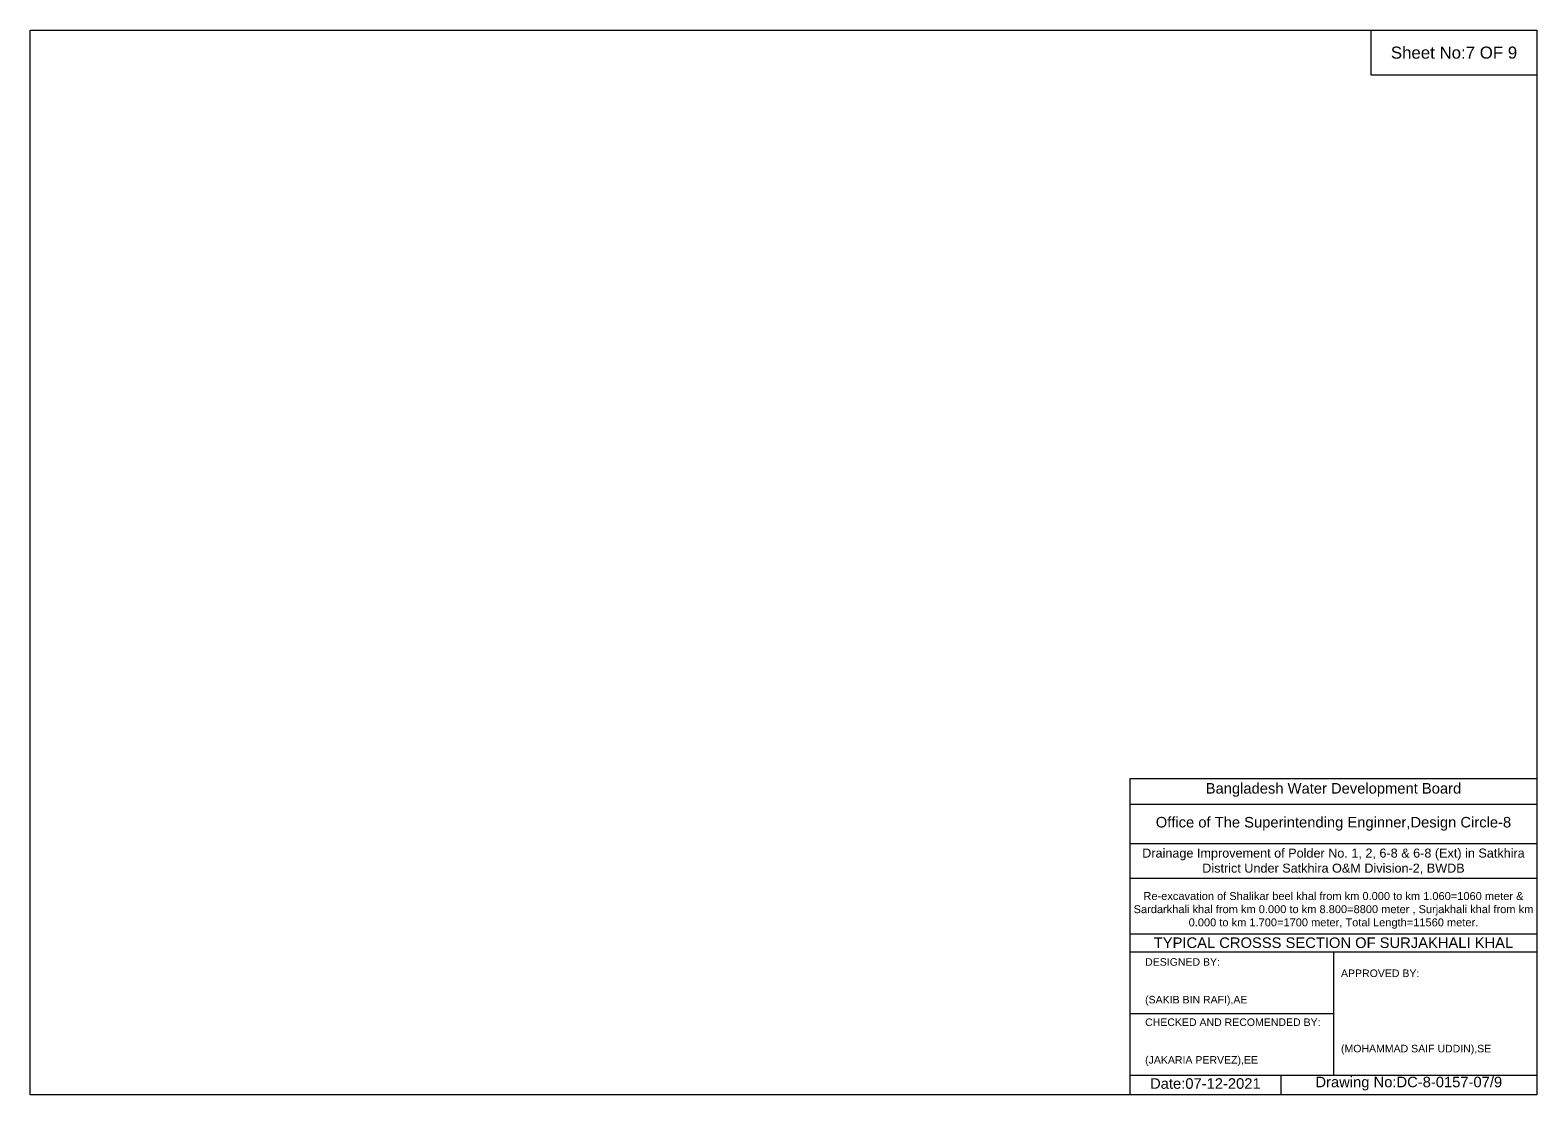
# Model space of a CAD drawing. Header units: inches. Extents: x 93000 to 506000, y -4242 to 37.
# Drawn here: x 480000 to 486000, y -4242 to 0 of the extents above; entities that cross this region are included whole.
import ezdxf

# ---------------------------------------------------------------- set-up
doc = ezdxf.new("R2010")
doc.units = ezdxf.units.IN
doc.header["$LTSCALE"] = 7
doc.header["$MEASUREMENT"] = 0
doc.styles.get("Standard").update_dxf_attribs({"font": 'arial.ttf'})

msp = doc.modelspace()

# ---------------------------------------------------------------- linework, layer by layer
for points in [[(480000, 0), (486000, 0), (486000, -4242), (480000, -4242)], [(485340, 0), (486000, 0), (486000, -180), (485340, -180)]]:
    msp.add_lwpolyline(points, close=True)
for points in [[(484380, -4242), (484380, -2982), (486000, -2982)], [(484380, -3084), (486000, -3084)], [(484380, -3240), (486000, -3240)], [(484380, -3378), (486000, -3378)], [(484380, -3600), (486000, -3600)], [(484380, -3672), (486000, -3672)], [(485190, -3672), (485190, -4164)], [(484380, -3918), (485190, -3918)], [(484380, -4164), (486000, -4164)], [(484980, -4164), (484980, -4242)]]:
    msp.add_lwpolyline(points)

# ---------------------------------------------------------------- texts
at = {"attachment_point": 5}
for s, insert, char_height in [('Sheet No:7 OF 9', (485670, -90), 48), ('Bangladesh Water Development Board', (485190, -3027), 42), ('Office of The Superintending Enginner,Design Circle-8', (485190, -3162), 42)]:
    msp.add_mtext(s, dxfattribs=dict(at, insert=insert, char_height=char_height))
for s, insert, char_height, width, attachment_point in [('Drainage Improvement of Polder No. 1, 2, 6-8 & 6-8 (Ext) in Satkhira District Under Satkhira O&M Division-2, BWDB', (485190, -3312), 36, 1680, 5), ('Re-excavation of Shalikar beel khal from km 0.000 to km 1.060=1060 meter & Sardarkhali khal from km 0.000 to km 8.800=8800 meter , Surjakhali khal from km 0.000 to km 1.700=1700 meter, Total Length=11560 meter.', (485190, -3507), 31.4683, 1620, 5), ('TYPICAL CROSSS SECTION OF SURJAKHALI KHAL', (485190, -3636), 42, 1680, 5), ('DESIGNED BY:^J^J^J(SAKIB BIN RAFI),AE', (484440, -3792), 30, 840, 4), ('APPROVED BY:^J^J^J^J^J^J(MOHAMMAD SAIF UDDIN),SE', (485220, -3912), 30, 840, 4), ('CHECKED AND RECOMENDED BY:^J^J^J(JAKARIA PERVEZ),EE', (484440, -4032), 30, 840, 4), ('Date:07-12-2021', (484680, -4197), 42, 840, 5), ('Drawing No:DC-8-0157-07/9', (485490, -4197), 42, 1320, 5)]:
    msp.add_mtext(s, dxfattribs=dict(insert=insert, char_height=char_height, width=width, attachment_point=attachment_point))

doc.saveas('drawing.dxf')
